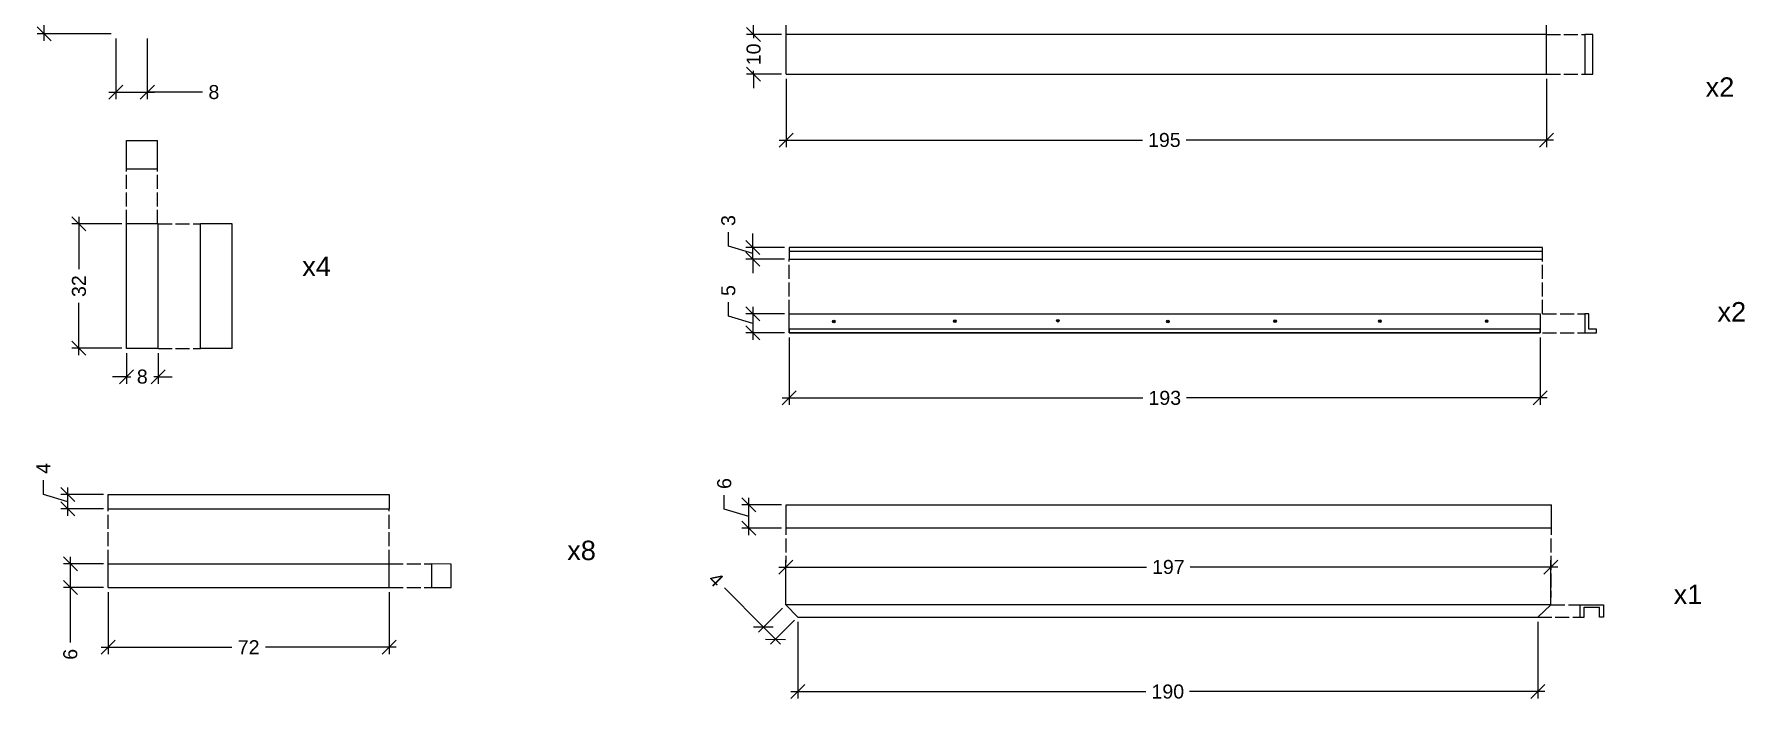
# Model space of a CAD drawing. Header units: millimetres. Extents: x -383 to 2872, y 639 to 2489.
# Drawn here: x 1045.1 to 1484.9, y 2001.4 to 2172.7 of the extents above; entities that cross this region are included whole.
import ezdxf

# ---------------------------------------------------------------- set-up
doc = ezdxf.new("R2010")
doc.units = ezdxf.units.MM
doc.linetypes.add('ACAD_ISO02W100', pattern=[15, 12, -3])
for name, color, linetype in [('Linee di proiezione', 3, 'Continuous'), ('quote', 4, 'Continuous'), ('struttura', 7, 'Continuous')]:
    doc.layers.add(name, color=color, linetype=linetype)
doc.styles.add('ARIAL', font='Arial.ttf')
doc.styles.get("Standard").update_dxf_attribs({"font": 'Arial.ttf'})
doc.dimstyles.new('TICK_36', dxfattribs={"dimtxt": 3.6, "dimasz": 3.6, "dimexe": 1.8, "dimexo": 1.2, "dimgap": 1.8, "dimtad": 0, "dimdec": 0, "dimzin": 0, "dimdsep": 46, "dimtxsty": 'ARIAL', "dimblk": 'OBLIQUE', "dimblk1": 'OBLIQUE', "dimblk2": 'OBLIQUE', "dimcen": 1.8, "dimdle": 1.8, "dimclrd": 256, "dimclre": 4, "dimclrt": 256, "dimadec": 0, "dimazin": 0, "dimtfac": 1, "dimtdec": 0, "dimtmove": 1, "dimatfit": 3, "dimldrblk": 'OBLIQUE', "dimfxl": 1, "dimtfillclr": 256, "dimtolj": 1, "dimtzin": 0, "dimarcsym": 1})

# ---------------------------------------------------------------- blocks, each defined once
blk = doc.blocks.new('_Oblique')
at = {"color": 0, "linetype": 'ByBlock', "lineweight": -2}
blk.add_line((-0.5, -0.5), (0.5, 0.5), dxfattribs=at)
blk = doc.blocks.new('*D209')
at = {"layer": 'Defpoints', "color": 0, "linetype": 'Continuous', "transparency": 16777216}
for p in [(1238.41, 2172.66), (1230.06, 2162.43), (1238.41, 2162.43)]:
    blk.add_point(p, dxfattribs=at)
at = {"layer": 'quote', "color": 4, "linetype": 'Continuous', "lineweight": -2, "transparency": 16777216}
for p, q in [((1237.21, 2172.66), (1228.26, 2172.66)), ((1237.21, 2162.43), (1228.26, 2162.43))]:
    blk.add_line(p, q, dxfattribs=at)
at = {"layer": 'quote', "linetype": 'Continuous', "lineweight": -2, "transparency": 16777216}
for p, q in [((1230.06, 2172.66), (1230.06, 2176.26)), ((1230.06, 2172.66), (1230.06, 2171.75)), ((1230.06, 2162.43), (1230.06, 2163.34)), ((1230.06, 2162.43), (1230.06, 2158.83))]:
    blk.add_line(p, q, dxfattribs=at)
at = {"layer": 'quote', "linetype": 'Continuous', "lineweight": -2, "transparency": 16777216, "xscale": 3.6, "yscale": 3.6, "zscale": 3.6}
for p, rotation in [((1230.06, 2172.66), 270), ((1230.06, 2162.43), 90)]:
    blk.add_blockref('_Oblique', p, dxfattribs=dict(at, rotation=rotation))
at = {"layer": 'quote', "linetype": 'Continuous', "transparency": 16777216, "insert": (1230.06, 2167.55), "char_height": 3.6, "attachment_point": 5, "rotation": 90, "style": 'ARIAL'}
blk.add_mtext('\\A1;10', dxfattribs=at)
blk = doc.blocks.new('*D211')
at = {"layer": 'Defpoints', "color": 0, "linetype": 'Continuous', "transparency": 16777216}
for p in [(1238.41, 2162.43), (1433.89, 2162.43), (1433.89, 2145.52)]:
    blk.add_point(p, dxfattribs=at)
at = {"layer": 'quote', "color": 4, "linetype": 'Continuous', "lineweight": -2, "transparency": 16777216}
for p, q in [((1238.41, 2161.23), (1238.41, 2143.72)), ((1433.89, 2161.23), (1433.89, 2143.72))]:
    blk.add_line(p, q, dxfattribs=at)
at = {"layer": 'quote', "linetype": 'Continuous', "lineweight": -2, "transparency": 16777216}
for p, q in [((1236.61, 2145.52), (1330.05, 2145.52)), ((1435.69, 2145.52), (1341.26, 2145.52))]:
    blk.add_line(p, q, dxfattribs=at)
at = {"layer": 'quote', "linetype": 'Continuous', "lineweight": -2, "transparency": 16777216, "xscale": 3.6, "yscale": 3.6, "zscale": 3.6, "rotation": 180}
blk.add_blockref('_Oblique', (1238.41, 2145.52), dxfattribs=at)
at = {"layer": 'quote', "linetype": 'Continuous', "lineweight": -2, "transparency": 16777216, "xscale": 3.6, "yscale": 3.6, "zscale": 3.6}
blk.add_blockref('_Oblique', (1433.89, 2145.52), dxfattribs=at)
at = {"layer": 'quote', "linetype": 'Continuous', "transparency": 16777216, "insert": (1335.65, 2145.52), "char_height": 3.6, "attachment_point": 5, "style": 'ARIAL'}
blk.add_mtext('\\A1;195', dxfattribs=at)
blk = doc.blocks.new('*D212')
at = {"layer": 'Defpoints', "color": 0, "linetype": 'Continuous', "transparency": 16777216}
for p in [(1239.21, 2095.96), (1432.3, 2095.96), (1432.3, 2079.23)]:
    blk.add_point(p, dxfattribs=at)
at = {"layer": 'quote', "color": 4, "linetype": 'Continuous', "lineweight": -2, "transparency": 16777216}
for p, q in [((1239.21, 2094.76), (1239.21, 2077.43)), ((1432.3, 2094.76), (1432.3, 2077.43))]:
    blk.add_line(p, q, dxfattribs=at)
at = {"layer": 'quote', "linetype": 'Continuous', "lineweight": -2, "transparency": 16777216}
for p, q in [((1237.41, 2079.23), (1330.15, 2079.23)), ((1434.1, 2079.23), (1341.36, 2079.23))]:
    blk.add_line(p, q, dxfattribs=at)
at = {"layer": 'quote', "linetype": 'Continuous', "lineweight": -2, "transparency": 16777216, "xscale": 3.6, "yscale": 3.6, "zscale": 3.6, "rotation": 180}
blk.add_blockref('_Oblique', (1239.21, 2079.23), dxfattribs=at)
at = {"layer": 'quote', "linetype": 'Continuous', "lineweight": -2, "transparency": 16777216, "xscale": 3.6, "yscale": 3.6, "zscale": 3.6}
blk.add_blockref('_Oblique', (1432.3, 2079.23), dxfattribs=at)
at = {"layer": 'quote', "linetype": 'Continuous', "transparency": 16777216, "insert": (1335.76, 2079.23), "char_height": 3.6, "attachment_point": 5, "style": 'ARIAL'}
blk.add_mtext('\\A1;193', dxfattribs=at)
blk = doc.blocks.new('*D213')
at = {"layer": 'Defpoints', "color": 0, "linetype": 'Continuous', "transparency": 16777216}
for p in [(1239.21, 2100.82), (1229.88, 2095.96), (1239.21, 2095.96)]:
    blk.add_point(p, dxfattribs=at)
at = {"layer": 'quote', "linetype": 'Continuous', "lineweight": -2, "transparency": 16777216}
for p, q in [((1223.56, 2100.29), (1223.56, 2103.89)), ((1229.88, 2102.62), (1229.88, 2094.16)), ((1229.88, 2098.39), (1223.56, 2100.29))]:
    blk.add_line(p, q, dxfattribs=at)
at = {"layer": 'quote', "color": 4, "linetype": 'Continuous', "lineweight": -2, "transparency": 16777216}
for p, q in [((1238.01, 2100.82), (1228.08, 2100.82)), ((1238.01, 2095.96), (1228.08, 2095.96))]:
    blk.add_line(p, q, dxfattribs=at)
at = {"layer": 'quote', "linetype": 'Continuous', "lineweight": -2, "transparency": 16777216, "xscale": 3.6, "yscale": 3.6, "zscale": 3.6}
for p, rotation in [((1229.88, 2100.82), 90), ((1229.88, 2095.96), 270)]:
    blk.add_blockref('_Oblique', p, dxfattribs=dict(at, rotation=rotation))
at = {"layer": 'quote', "linetype": 'Continuous', "transparency": 16777216, "insert": (1223.56, 2106.84), "char_height": 3.6, "attachment_point": 5, "rotation": 90, "style": 'ARIAL'}
blk.add_mtext('\\A1;5', dxfattribs=at)
blk = doc.blocks.new('*D216')
at = {"layer": 'Defpoints', "color": 0, "linetype": 'Continuous', "transparency": 16777216}
for p in [(1064.09, 2030.5), (1136.37, 2030.5), (1136.37, 2015.15)]:
    blk.add_point(p, dxfattribs=at)
at = {"layer": 'quote', "color": 4, "linetype": 'Continuous', "lineweight": -2, "transparency": 16777216}
for p, q in [((1064.09, 2029.3), (1064.09, 2013.35)), ((1136.37, 2029.3), (1136.37, 2013.35))]:
    blk.add_line(p, q, dxfattribs=at)
at = {"layer": 'quote', "linetype": 'Continuous', "lineweight": -2, "transparency": 16777216}
for p, q in [((1062.29, 2015.15), (1095.88, 2015.15)), ((1138.17, 2015.15), (1104.58, 2015.15))]:
    blk.add_line(p, q, dxfattribs=at)
at = {"layer": 'quote', "linetype": 'Continuous', "lineweight": -2, "transparency": 16777216, "xscale": 3.6, "yscale": 3.6, "zscale": 3.6, "rotation": 180}
blk.add_blockref('_Oblique', (1064.09, 2015.15), dxfattribs=at)
at = {"layer": 'quote', "linetype": 'Continuous', "lineweight": -2, "transparency": 16777216, "xscale": 3.6, "yscale": 3.6, "zscale": 3.6}
blk.add_blockref('_Oblique', (1136.37, 2015.15), dxfattribs=at)
at = {"layer": 'quote', "linetype": 'Continuous', "transparency": 16777216, "insert": (1100.23, 2015.15), "char_height": 3.6, "attachment_point": 5, "style": 'ARIAL'}
blk.add_mtext('\\A1;72', dxfattribs=at)
blk = doc.blocks.new('*D218')
at = {"layer": 'Defpoints', "color": 0, "linetype": 'Continuous', "transparency": 16777216}
for p in [(1056.61, 2123.95), (1068.82, 2123.95), (1068.82, 2092)]:
    blk.add_point(p, dxfattribs=at)
at = {"layer": 'quote', "linetype": 'Continuous', "lineweight": -2, "transparency": 16777216}
for p, q in [((1056.61, 2125.75), (1056.61, 2112.3)), ((1056.61, 2090.2), (1056.61, 2103.65))]:
    blk.add_line(p, q, dxfattribs=at)
at = {"layer": 'quote', "color": 4, "linetype": 'Continuous', "lineweight": -2, "transparency": 16777216}
for p, q in [((1067.62, 2123.95), (1054.81, 2123.95)), ((1067.62, 2092), (1054.81, 2092))]:
    blk.add_line(p, q, dxfattribs=at)
at = {"layer": 'quote', "linetype": 'Continuous', "lineweight": -2, "transparency": 16777216, "xscale": 3.6, "yscale": 3.6, "zscale": 3.6}
for p, rotation in [((1056.61, 2123.95), 90), ((1056.61, 2092), 270)]:
    blk.add_blockref('_Oblique', p, dxfattribs=dict(at, rotation=rotation))
at = {"layer": 'quote', "linetype": 'Continuous', "transparency": 16777216, "insert": (1056.61, 2107.97), "char_height": 3.6, "attachment_point": 5, "rotation": 90, "style": 'ARIAL'}
blk.add_mtext('\\A1;32', dxfattribs=at)
blk = doc.blocks.new('*D219')
at = {"layer": 'Defpoints', "color": 0, "linetype": 'Continuous', "transparency": 16777216}
for p in [(1047.67, 2267.8), (1066.07, 2267.8), (1066.07, 2172.8)]:
    blk.add_point(p, dxfattribs=at)
at = {"layer": 'quote', "linetype": 'Continuous', "lineweight": -2, "transparency": 16777216}
for p, q in [((1047.67, 2269.6), (1047.67, 2224.66)), ((1047.67, 2171), (1047.67, 2215.95))]:
    blk.add_line(p, q, dxfattribs=at)
at = {"layer": 'quote', "color": 4, "linetype": 'Continuous', "lineweight": -2, "transparency": 16777216}
for p, q in [((1064.87, 2267.8), (1045.87, 2267.8)), ((1064.87, 2172.8), (1045.87, 2172.8))]:
    blk.add_line(p, q, dxfattribs=at)
at = {"layer": 'quote', "linetype": 'Continuous', "lineweight": -2, "transparency": 16777216, "xscale": 3.6, "yscale": 3.6, "zscale": 3.6}
for p, rotation in [((1047.67, 2267.8), 90), ((1047.67, 2172.8), 270)]:
    blk.add_blockref('_Oblique', p, dxfattribs=dict(at, rotation=rotation))
at = {"layer": 'quote', "linetype": 'Continuous', "transparency": 16777216, "insert": (1047.67, 2220.3), "char_height": 3.6, "attachment_point": 5, "rotation": 90, "style": 'ARIAL'}
blk.add_mtext('\\A1;95', dxfattribs=at)
blk = doc.blocks.new('*D221')
at = {"layer": 'Defpoints', "color": 0, "linetype": 'Continuous', "transparency": 16777216}
for p in [(1054.39, 2036.62), (1064.09, 2036.62), (1064.09, 2030.5)]:
    blk.add_point(p, dxfattribs=at)
at = {"layer": 'quote', "color": 4, "linetype": 'Continuous', "lineweight": -2, "transparency": 16777216}
for p, q in [((1062.89, 2036.62), (1052.59, 2036.62)), ((1062.89, 2030.5), (1052.59, 2030.5))]:
    blk.add_line(p, q, dxfattribs=at)
at = {"layer": 'quote', "linetype": 'Continuous', "lineweight": -2, "transparency": 16777216}
for p, q in [((1054.39, 2028.7), (1054.39, 2038.42)), ((1054.39, 2016.33), (1054.39, 2030.5))]:
    blk.add_line(p, q, dxfattribs=at)
at = {"layer": 'quote', "linetype": 'Continuous', "lineweight": -2, "transparency": 16777216, "xscale": 3.6, "yscale": 3.6, "zscale": 3.6}
for p, rotation in [((1054.39, 2036.62), 90), ((1054.39, 2030.5), 270)]:
    blk.add_blockref('_Oblique', p, dxfattribs=dict(at, rotation=rotation))
at = {"layer": 'quote', "linetype": 'Continuous', "transparency": 16777216, "insert": (1054.39, 2013.32), "char_height": 3.6, "attachment_point": 5, "rotation": 90, "style": 'ARIAL'}
blk.add_mtext('\\A1;6', dxfattribs=at)
blk = doc.blocks.new('*D222')
at = {"layer": 'Defpoints', "color": 0, "linetype": 'Continuous', "transparency": 16777216}
for p in [(1066.07, 2172.8), (1074.18, 2172.8), (1074.18, 2157.84)]:
    blk.add_point(p, dxfattribs=at)
at = {"layer": 'quote', "color": 4, "linetype": 'Continuous', "lineweight": -2, "transparency": 16777216}
for p, q in [((1066.07, 2171.6), (1066.07, 2156.04)), ((1074.18, 2171.6), (1074.18, 2156.04))]:
    blk.add_line(p, q, dxfattribs=at)
at = {"layer": 'quote', "linetype": 'Continuous', "lineweight": -2, "transparency": 16777216}
for p, q in [((1064.27, 2157.84), (1075.98, 2157.84)), ((1088.34, 2157.84), (1074.18, 2157.84))]:
    blk.add_line(p, q, dxfattribs=at)
at = {"layer": 'quote', "linetype": 'Continuous', "lineweight": -2, "transparency": 16777216, "xscale": 3.6, "yscale": 3.6, "zscale": 3.6, "rotation": 180}
blk.add_blockref('_Oblique', (1066.07, 2157.84), dxfattribs=at)
at = {"layer": 'quote', "linetype": 'Continuous', "lineweight": -2, "transparency": 16777216, "xscale": 3.6, "yscale": 3.6, "zscale": 3.6}
blk.add_blockref('_Oblique', (1074.18, 2157.84), dxfattribs=at)
at = {"layer": 'quote', "linetype": 'Continuous', "transparency": 16777216, "insert": (1091.29, 2157.84), "char_height": 3.6, "attachment_point": 5, "style": 'ARIAL'}
blk.add_mtext('\\A1;8', dxfattribs=at)
blk = doc.blocks.new('*D223')
at = {"layer": 'Defpoints', "color": 0, "linetype": 'Continuous', "transparency": 16777216}
for p in [(1241.43, 2022.9), (1431.64, 2022.9), (1431.64, 2003.74)]:
    blk.add_point(p, dxfattribs=at)
at = {"layer": 'quote', "color": 4, "linetype": 'Continuous', "lineweight": -2, "transparency": 16777216}
for p, q in [((1241.43, 2021.7), (1241.43, 2001.94)), ((1431.64, 2021.7), (1431.64, 2001.94))]:
    blk.add_line(p, q, dxfattribs=at)
at = {"layer": 'quote', "linetype": 'Continuous', "lineweight": -2, "transparency": 16777216}
for p, q in [((1239.63, 2003.74), (1330.93, 2003.74)), ((1433.44, 2003.74), (1342.14, 2003.74))]:
    blk.add_line(p, q, dxfattribs=at)
at = {"layer": 'quote', "linetype": 'Continuous', "lineweight": -2, "transparency": 16777216, "xscale": 3.6, "yscale": 3.6, "zscale": 3.6}
for p, rotation in [((1241.43, 2003.74), 179.9997413358188), ((1431.64, 2003.74), 359.9997413358188)]:
    blk.add_blockref('_Oblique', p, dxfattribs=dict(at, rotation=rotation))
at = {"layer": 'quote', "linetype": 'Continuous', "transparency": 16777216, "insert": (1336.54, 2003.74), "char_height": 3.6, "attachment_point": 5, "rotation": 359.9997, "style": 'ARIAL'}
blk.add_mtext('\\A1;190', dxfattribs=at)
blk = doc.blocks.new('*D224')
at = {"layer": 'Defpoints', "color": 0, "linetype": 'Continuous', "transparency": 16777216}
for p in [(1435.04, 2035.76), (1238.32, 2026.03), (1435.04, 2026.03)]:
    blk.add_point(p, dxfattribs=at)
at = {"layer": 'quote', "color": 4, "linetype": 'Continuous', "lineweight": -2, "transparency": 16777216}
for p, q in [((1238.32, 2027.23), (1238.32, 2037.56)), ((1435.04, 2027.23), (1435.04, 2037.56))]:
    blk.add_line(p, q, dxfattribs=at)
at = {"layer": 'quote', "linetype": 'Continuous', "lineweight": -2, "transparency": 16777216}
for p, q in [((1236.52, 2035.76), (1331.08, 2035.76)), ((1436.84, 2035.76), (1342.29, 2035.76))]:
    blk.add_line(p, q, dxfattribs=at)
at = {"layer": 'quote', "linetype": 'Continuous', "lineweight": -2, "transparency": 16777216, "xscale": 3.6, "yscale": 3.6, "zscale": 3.6}
for p, rotation in [((1238.32, 2035.76), 180.0008193337405), ((1435.04, 2035.76), 0.0008193337405076655)]:
    blk.add_blockref('_Oblique', p, dxfattribs=dict(at, rotation=rotation))
at = {"layer": 'quote', "linetype": 'Continuous', "transparency": 16777216, "insert": (1336.68, 2035.76), "char_height": 3.6, "attachment_point": 5, "rotation": 0.0008, "style": 'ARIAL'}
blk.add_mtext('\\A1;197', dxfattribs=at)
blk = doc.blocks.new('*D200')
at = {"layer": 'Defpoints', "color": 0, "linetype": 'Continuous', "transparency": 16777216}
for p in [(1238.32, 2026.03), (1241.43, 2022.9), (1235.67, 2017.18)]:
    blk.add_point(p, dxfattribs=at)
at = {"layer": 'quote', "linetype": 'Continuous', "lineweight": -2, "transparency": 16777216}
for p, q in [((1222.56, 2030.39), (1232.56, 2020.31)), ((1231.3, 2021.59), (1236.94, 2015.91))]:
    blk.add_line(p, q, dxfattribs=at)
at = {"layer": 'quote', "color": 4, "linetype": 'Continuous', "lineweight": -2, "transparency": 16777216}
for p, q in [((1237.47, 2025.19), (1231.29, 2019.04)), ((1240.58, 2022.06), (1234.39, 2015.92))]:
    blk.add_line(p, q, dxfattribs=at)
at = {"layer": 'quote', "linetype": 'Continuous', "lineweight": -2, "transparency": 16777216, "xscale": 3.6, "yscale": 3.6, "zscale": 3.6}
for p, rotation in [((1232.56, 2020.31), 134.7991361511293), ((1235.67, 2017.18), 314.7991361511293)]:
    blk.add_blockref('_Oblique', p, dxfattribs=dict(at, rotation=rotation))
at = {"layer": 'quote', "linetype": 'Continuous', "transparency": 16777216, "insert": (1220.41, 2032.55), "char_height": 3.6, "attachment_point": 5, "rotation": 314.7991, "style": 'ARIAL'}
blk.add_mtext('\\A1;4', dxfattribs=at)
blk = doc.blocks.new('*D225')
at = {"layer": 'Defpoints', "color": 0, "linetype": 'Continuous', "transparency": 16777216}
for p in [(1068.82, 2091.95), (1076.94, 2091.95), (1076.94, 2084.69)]:
    blk.add_point(p, dxfattribs=at)
at = {"layer": 'quote', "color": 4, "linetype": 'Continuous', "lineweight": -2, "transparency": 16777216}
for p, q in [((1068.82, 2090.75), (1068.82, 2082.89)), ((1076.94, 2090.75), (1076.94, 2082.89))]:
    blk.add_line(p, q, dxfattribs=at)
at = {"layer": 'quote', "linetype": 'Continuous', "lineweight": -2, "transparency": 16777216}
for p, q in [((1068.82, 2084.69), (1065.22, 2084.69)), ((1068.82, 2084.69), (1069.93, 2084.69)), ((1076.94, 2084.69), (1075.83, 2084.69)), ((1076.94, 2084.69), (1080.54, 2084.69))]:
    blk.add_line(p, q, dxfattribs=at)
at = {"layer": 'quote', "linetype": 'Continuous', "lineweight": -2, "transparency": 16777216, "xscale": 3.6, "yscale": 3.6, "zscale": 3.6}
blk.add_blockref('_Oblique', (1068.82, 2084.69), dxfattribs=at)
at = {"layer": 'quote', "linetype": 'Continuous', "lineweight": -2, "transparency": 16777216, "xscale": 3.6, "yscale": 3.6, "zscale": 3.6, "rotation": 180}
blk.add_blockref('_Oblique', (1076.94, 2084.69), dxfattribs=at)
at = {"layer": 'quote', "linetype": 'Continuous', "transparency": 16777216, "insert": (1072.88, 2084.69), "char_height": 3.6, "attachment_point": 5, "style": 'ARIAL'}
blk.add_mtext('\\A1;8', dxfattribs=at)
blk = doc.blocks.new('*D226')
at = {"layer": 'Defpoints', "color": 0, "linetype": 'Continuous', "transparency": 16777216}
for p in [(1053.76, 2054.44), (1064.09, 2054.44), (1064.09, 2050.69)]:
    blk.add_point(p, dxfattribs=at)
at = {"layer": 'quote', "linetype": 'Continuous', "lineweight": -2, "transparency": 16777216}
for p, q in [((1047.46, 2054.45), (1047.46, 2058.05)), ((1053.76, 2052.56), (1047.46, 2054.45)), ((1053.76, 2048.89), (1053.76, 2056.24))]:
    blk.add_line(p, q, dxfattribs=at)
at = {"layer": 'quote', "color": 4, "linetype": 'Continuous', "lineweight": -2, "transparency": 16777216}
for p, q in [((1062.89, 2054.44), (1051.96, 2054.44)), ((1062.89, 2050.69), (1051.96, 2050.69))]:
    blk.add_line(p, q, dxfattribs=at)
at = {"layer": 'quote', "linetype": 'Continuous', "lineweight": -2, "transparency": 16777216, "xscale": 3.6, "yscale": 3.6, "zscale": 3.6}
for p, rotation in [((1053.76, 2054.44), 90), ((1053.76, 2050.69), 270)]:
    blk.add_blockref('_Oblique', p, dxfattribs=dict(at, rotation=rotation))
at = {"layer": 'quote', "linetype": 'Continuous', "transparency": 16777216, "insert": (1047.46, 2061.11), "char_height": 3.6, "attachment_point": 5, "rotation": 90, "style": 'ARIAL'}
blk.add_mtext('\\A1;4', dxfattribs=at)
blk = doc.blocks.new('*D294')
at = {"layer": 'Defpoints', "color": 0, "linetype": 'Continuous', "transparency": 16777216}
for p in [(1229.88, 2117.88), (1239.21, 2117.88), (1239.21, 2114.88)]:
    blk.add_point(p, dxfattribs=at)
at = {"layer": 'quote', "linetype": 'Continuous', "lineweight": -2, "transparency": 16777216}
for p, q in [((1223.56, 2118.28), (1223.56, 2121.88)), ((1229.88, 2117.88), (1229.88, 2121.48)), ((1229.88, 2116.38), (1223.56, 2118.28)), ((1229.88, 2114.88), (1229.88, 2117.88)), ((1229.88, 2114.88), (1229.88, 2117.88)), ((1229.88, 2114.88), (1229.88, 2111.28))]:
    blk.add_line(p, q, dxfattribs=at)
at = {"layer": 'quote', "color": 4, "linetype": 'Continuous', "lineweight": -2, "transparency": 16777216}
for p, q in [((1238.01, 2117.88), (1228.08, 2117.88)), ((1238.01, 2114.88), (1228.08, 2114.88))]:
    blk.add_line(p, q, dxfattribs=at)
at = {"layer": 'quote', "linetype": 'Continuous', "lineweight": -2, "transparency": 16777216, "xscale": 3.6, "yscale": 3.6, "zscale": 3.6}
for p, rotation in [((1229.88, 2117.88), 270), ((1229.88, 2114.88), 90)]:
    blk.add_blockref('_Oblique', p, dxfattribs=dict(at, rotation=rotation))
at = {"layer": 'quote', "linetype": 'Continuous', "transparency": 16777216, "insert": (1223.56, 2124.83), "char_height": 3.6, "attachment_point": 5, "rotation": 90, "style": 'ARIAL'}
blk.add_mtext('\\A1;3', dxfattribs=at)
blk = doc.blocks.new('*D299')
at = {"layer": 'Defpoints', "color": 0, "linetype": 'Continuous', "transparency": 16777216}
for p in [(1228.84, 2051.73), (1238.45, 2051.73), (1238.45, 2045.73)]:
    blk.add_point(p, dxfattribs=at)
at = {"layer": 'quote', "linetype": 'Continuous', "lineweight": -2, "transparency": 16777216}
for p, q in [((1222.52, 2050.62), (1222.52, 2054.22)), ((1228.84, 2048.73), (1222.52, 2050.62)), ((1228.84, 2043.93), (1228.84, 2053.53))]:
    blk.add_line(p, q, dxfattribs=at)
at = {"layer": 'quote', "color": 4, "linetype": 'Continuous', "lineweight": -2, "transparency": 16777216}
for p, q in [((1237.25, 2051.73), (1227.04, 2051.73)), ((1237.25, 2045.73), (1227.04, 2045.73))]:
    blk.add_line(p, q, dxfattribs=at)
at = {"layer": 'quote', "linetype": 'Continuous', "lineweight": -2, "transparency": 16777216, "xscale": 3.6, "yscale": 3.6, "zscale": 3.6}
for p, rotation in [((1228.84, 2051.73), 90), ((1228.84, 2045.73), 270)]:
    blk.add_blockref('_Oblique', p, dxfattribs=dict(at, rotation=rotation))
at = {"layer": 'quote', "linetype": 'Continuous', "transparency": 16777216, "insert": (1222.52, 2057.23), "char_height": 3.6, "attachment_point": 5, "rotation": 90, "style": 'ARIAL'}
blk.add_mtext('\\A1;6', dxfattribs=at)

msp = doc.modelspace()

# ---------------------------------------------------------------- linework, layer by layer
for p, q in [((1433.89, 2172.66), (1238.41, 2172.66)), ((1433.89, 2162.43), (1433.89, 2172.66)), ((1433.89, 2172.66), (1433.89, 2172.66)), ((1443.8, 2172.66), (1443.8, 2162.43)), ((1445.8, 2172.66), (1443.8, 2172.66)), ((1445.8, 2162.43), (1445.8, 2172.66)), ((1443.8, 2162.43), (1445.8, 2162.43)), ((1068.82, 2144.42), (1068.82, 2145.42)), ((1068.82, 2145.42), (1076.82, 2145.42)), ((1076.82, 2138.02), (1076.82, 2145.42)), ((1076.94, 2124), (1068.82, 2123.95)), ((1095.97, 2124), (1087.85, 2123.95)), ((1432.89, 2117.88), (1239.21, 2117.88)), ((1239.21, 2117.88), (1239.21, 2114.88)), ((1432.89, 2116.88), (1239.21, 2116.88)), ((1432.89, 2114.88), (1432.89, 2117.88)), ((1239.21, 2114.88), (1432.89, 2114.88)), ((1443.8, 2100.82), (1443.8, 2095.96)), ((1444.8, 2100.82), (1443.8, 2100.82)), ((1444.8, 2096.93), (1444.8, 2100.82)), ((1443.8, 2095.96), (1446.8, 2095.96)), ((1446.8, 2096.93), (1444.8, 2096.93)), ((1446.8, 2095.96), (1446.8, 2096.93)), ((1068.82, 2091.95), (1068.82, 2092)), ((1076.94, 2091.95), (1068.82, 2091.95)), ((1095.97, 2091.95), (1087.85, 2091.95)), ((1064.09, 2050.69), (1064.09, 2054.44)), ((1064.09, 2054.44), (1136.37, 2054.44)), ((1136.37, 2054.44), (1136.37, 2050.69)), ((1238.45, 2045.73), (1238.45, 2051.73)), ((1238.45, 2051.73), (1435.16, 2051.73)), ((1435.16, 2045.73), (1435.16, 2051.73)), ((1435.16, 2045.73), (1238.45, 2045.73)), ((1064.09, 2030.5), (1064.09, 2036.62)), ((1136.37, 2030.5), (1136.37, 2036.62)), ((1147.28, 2036.62), (1147.28, 2030.5)), ((1152.28, 2036.5), (1147.28, 2036.62)), ((1152.28, 2030.5), (1152.28, 2036.5)), ((1147.28, 2030.5), (1152.28, 2030.5)), ((1435.04, 2026.03), (1238.32, 2026.03)), ((1442.55, 2022.9), (1442.55, 2026.03)), ((1442.55, 2026.03), (1448.55, 2026.03)), ((1443.55, 2022.9), (1443.55, 2025.48)), ((1443.55, 2025.48), (1447.55, 2025.48)), ((1447.55, 2022.9), (1447.55, 2025.48)), ((1448.55, 2026.03), (1448.55, 2022.9)), ((1442.55, 2022.9), (1443.55, 2022.9)), ((1448.55, 2022.9), (1447.55, 2022.9))]:
    msp.add_line(p, q)
at = {"layer": 'Linee di proiezione', "color": 4, "linetype": 'ACAD_ISO02W100', "ltscale": 0.3}
for p, q in [((1238.41, 2172.66), (1238.41, 2186.73)), ((1433.89, 2172.66), (1433.89, 2186.73)), ((1433.89, 2172.66), (1443.8, 2172.66)), ((1433.89, 2162.43), (1443.8, 2162.43)), ((1068.82, 2123.95), (1068.82, 2138.02)), ((1076.82, 2123.95), (1076.82, 2138.02)), ((1076.94, 2124), (1087.85, 2124)), ((1239.21, 2100.82), (1239.21, 2114.88)), ((1432.89, 2100.82), (1432.89, 2114.88)), ((1432.89, 2100.82), (1443.8, 2100.82)), ((1432.89, 2095.96), (1443.8, 2095.96)), ((1076.94, 2091.95), (1087.85, 2091.95)), ((1064.09, 2036.62), (1064.09, 2050.69)), ((1136.37, 2036.62), (1136.37, 2050.69)), ((1238.32, 2026.03), (1238.45, 2045.73)), ((1435.04, 2026.03), (1435.16, 2045.73)), ((1136.37, 2036.62), (1147.28, 2036.62)), ((1136.37, 2030.5), (1147.28, 2030.5)), ((1435.04, 2026.03), (1442.55, 2026.03)), ((1431.64, 2022.9), (1442.55, 2022.9))]:
    msp.add_line(p, q, dxfattribs=at)
at = {"layer": 'struttura'}
for p, q in [((1238.41, 2162.43), (1238.41, 2172.66)), ((1238.41, 2162.43), (1433.89, 2162.43)), ((1068.82, 2138.02), (1068.82, 2144.42)), ((1076.82, 2138.02), (1068.82, 2138.02)), ((1068.82, 2092), (1068.82, 2123.95)), ((1076.94, 2091.95), (1076.94, 2124)), ((1087.85, 2092), (1087.85, 2123.95)), ((1095.97, 2091.95), (1095.97, 2124)), ((1250.53, 2098.94), (1250.57, 2098.99)), ((1250.62, 2098.87), (1250.53, 2098.94)), ((1250.55, 2098.79), (1250.62, 2098.87)), ((1250.6, 2098.75), (1250.55, 2098.79)), ((1250.57, 2098.99), (1250.66, 2098.91)), ((1250.66, 2098.82), (1250.6, 2098.75)), ((1250.66, 2098.91), (1250.72, 2098.99)), ((1250.73, 2098.77), (1250.66, 2098.82)), ((1250.77, 2098.95), (1250.71, 2098.87)), ((1250.71, 2098.87), (1250.77, 2098.81)), ((1250.72, 2098.99), (1250.77, 2098.95)), ((1250.77, 2098.81), (1250.73, 2098.77)), ((1281.63, 2099.02), (1281.67, 2099.07)), ((1281.72, 2098.95), (1281.63, 2099.02)), ((1281.65, 2098.87), (1281.72, 2098.95)), ((1281.7, 2098.83), (1281.65, 2098.87)), ((1281.67, 2099.07), (1281.76, 2099)), ((1281.76, 2098.91), (1281.7, 2098.83)), ((1281.76, 2099), (1281.82, 2099.08)), ((1281.83, 2098.85), (1281.76, 2098.91)), ((1281.87, 2099.03), (1281.81, 2098.96)), ((1281.81, 2098.96), (1281.87, 2098.9)), ((1281.82, 2099.08), (1281.87, 2099.03)), ((1281.87, 2098.9), (1281.83, 2098.85)), ((1308.14, 2099.13), (1308.18, 2099.18)), ((1308.23, 2099.06), (1308.14, 2099.13)), ((1308.16, 2098.98), (1308.23, 2099.06)), ((1308.21, 2098.94), (1308.16, 2098.98)), ((1308.18, 2099.18), (1308.27, 2099.1)), ((1308.28, 2099.01), (1308.21, 2098.94)), ((1308.27, 2099.1), (1308.34, 2099.18)), ((1308.34, 2098.96), (1308.28, 2099.01)), ((1308.38, 2099.14), (1308.32, 2099.06)), ((1308.32, 2099.06), (1308.39, 2099)), ((1308.34, 2099.18), (1308.38, 2099.14)), ((1308.39, 2099), (1308.34, 2098.96)), ((1336.46, 2098.92), (1336.5, 2098.97)), ((1336.55, 2098.85), (1336.46, 2098.92)), ((1336.48, 2098.77), (1336.55, 2098.85)), ((1336.53, 2098.73), (1336.48, 2098.77)), ((1336.5, 2098.97), (1336.59, 2098.9)), ((1336.59, 2098.81), (1336.53, 2098.73)), ((1336.59, 2098.9), (1336.66, 2098.97)), ((1336.66, 2098.75), (1336.59, 2098.81)), ((1336.7, 2098.93), (1336.64, 2098.86)), ((1336.64, 2098.86), (1336.7, 2098.8)), ((1336.66, 2098.97), (1336.7, 2098.93)), ((1336.7, 2098.8), (1336.66, 2098.75)), ((1364.03, 2099.03), (1364.07, 2099.08)), ((1364.11, 2098.96), (1364.03, 2099.03)), ((1364.05, 2098.88), (1364.11, 2098.96)), ((1364.1, 2098.84), (1364.05, 2098.88)), ((1364.07, 2099.08), (1364.16, 2099.01)), ((1364.16, 2098.92), (1364.1, 2098.84)), ((1364.16, 2099.01), (1364.22, 2099.08)), ((1364.23, 2098.86), (1364.16, 2098.92)), ((1364.27, 2099.04), (1364.2, 2098.96)), ((1364.2, 2098.96), (1364.27, 2098.91)), ((1364.22, 2099.08), (1364.27, 2099.04)), ((1364.27, 2098.91), (1364.23, 2098.86)), ((1390.97, 2099.04), (1391.01, 2099.08)), ((1391.05, 2098.96), (1390.97, 2099.04)), ((1390.99, 2098.88), (1391.05, 2098.96)), ((1391.04, 2098.84), (1390.99, 2098.88)), ((1391.01, 2099.08), (1391.09, 2099.01)), ((1391.1, 2098.92), (1391.04, 2098.84)), ((1391.09, 2099.01), (1391.16, 2099.09)), ((1391.17, 2098.86), (1391.1, 2098.92)), ((1391.21, 2099.04), (1391.14, 2098.97)), ((1391.14, 2098.97), (1391.21, 2098.91)), ((1391.16, 2099.09), (1391.21, 2099.04)), ((1391.21, 2098.91), (1391.17, 2098.86)), ((1418.4, 2099.04), (1418.44, 2099.08)), ((1418.49, 2098.96), (1418.4, 2099.04)), ((1418.42, 2098.88), (1418.49, 2098.96)), ((1418.47, 2098.84), (1418.42, 2098.88)), ((1418.44, 2099.08), (1418.53, 2099.01)), ((1418.54, 2098.92), (1418.47, 2098.84)), ((1418.53, 2099.01), (1418.6, 2099.09)), ((1418.6, 2098.86), (1418.54, 2098.92)), ((1418.64, 2099.04), (1418.58, 2098.97)), ((1418.58, 2098.97), (1418.64, 2098.91)), ((1418.6, 2099.09), (1418.64, 2099.04)), ((1418.64, 2098.91), (1418.6, 2098.86)), ((1064.09, 2050.69), (1136.37, 2050.69)), ((1064.09, 2036.62), (1068.48, 2036.62)), ((1068.48, 2036.62), (1077.87, 2036.62)), ((1077.87, 2036.62), (1136.37, 2036.62)), ((1064.09, 2030.5), (1068.48, 2030.5)), ((1068.48, 2030.5), (1077.87, 2030.5)), ((1077.87, 2030.5), (1136.37, 2030.5)), ((1238.32, 2026.03), (1241.43, 2022.9)), ((1431.64, 2022.9), (1435.04, 2026.03)), ((1241.43, 2022.9), (1431.64, 2022.9))]:
    msp.add_line(p, q, dxfattribs=at)
for points in [[(1239.21, 2100.82), (1432.3, 2100.82), (1432.3, 2095.96), (1239.21, 2095.96)], [(1239.21, 2095.96), (1432.3, 2095.96), (1432.3, 2096.93), (1239.21, 2096.93)]]:
    msp.add_lwpolyline(points, close=True, dxfattribs=at)
for centre in [(1250.65, 2098.9), (1281.75, 2098.98), (1308.27, 2099.09), (1336.58, 2098.88), (1364.15, 2098.99), (1391.09, 2098.99), (1418.52, 2098.99)]:
    msp.add_circle(centre, 0.341, dxfattribs=at)

# ---------------------------------------------------------------- texts
at = {"layer": 'quote', "color": 4, "char_height": 5, "attachment_point": 1}
for s, insert in [('{\\C256;x2}', (1474.81, 2161.64)), ('{\\C256;x4}', (1114.01, 2115.56)), ('{\\C256;x2}', (1477.86, 2103.87)), ('{\\C256;x8}', (1182.13, 2042.54)), ('{\\C256;x1}', (1466.6, 2031.23))]:
    msp.add_mtext_dynamic_manual_height_columns(s, width=16.6054, gutter_width=1, heights=[0], dxfattribs=dict(at, insert=insert))

# ---------------------------------------------------------------- dimensions: what is measured, and where the dimension line sits
at = {"layer": 'quote', "linetype": 'Continuous'}
for base, p1, p2, picture, middle in [((1047.67, 2267.8), (1066.07, 2172.8), (1066.07, 2267.8), '*D219', (1047.67, 2220.3)), ((1230.06, 2162.43), (1238.41, 2172.66), (1238.41, 2162.43), '*D209', (1230.06, 2167.55)), ((1056.61, 2123.95), (1068.82, 2092), (1068.82, 2123.95), '*D218', (1056.61, 2107.97)), ((1229.88, 2117.88), (1239.21, 2114.88), (1239.21, 2117.88), '*D294', (1223.56, 2123.68)), ((1229.88, 2095.96), (1239.21, 2100.82), (1239.21, 2095.96), '*D213', (1223.56, 2105.69)), ((1053.76, 2054.44), (1064.09, 2050.69), (1064.09, 2054.44), '*D226', (1047.46, 2059.85)), ((1228.84, 2051.73), (1238.45, 2045.73), (1238.45, 2051.73), '*D299', (1222.52, 2056.02))]:
    dim = msp.add_linear_dim(base=base, p1=p1, p2=p2, angle=90, dimstyle='TICK_36', dxfattribs=at)
    dim.commit()
    dim.dimension.update_dxf_attribs({"geometry": picture, "text_midpoint": middle})
for base, p1, p2, picture, middle in [((1074.18, 2157.84), (1066.07, 2172.8), (1074.18, 2172.8), '*D222', (1091.29, 2157.84)), ((1433.89, 2145.52), (1238.41, 2162.43), (1433.89, 2162.43), '*D211', (1335.65, 2145.52))]:
    dim = msp.add_linear_dim(base=base, p1=p1, p2=p2, dimstyle='TICK_36', dxfattribs=at)
    dim.commit()
    dim.dimension.update_dxf_attribs({"geometry": picture, "text_midpoint": middle, "dimtype": 160})
for base, p1, p2, picture, middle in [((1432.3, 2079.23), (1239.21, 2095.96), (1432.3, 2095.96), '*D212', (1335.76, 2079.23)), ((1076.94, 2084.69), (1068.82, 2091.95), (1076.94, 2091.95), '*D225', (1072.88, 2084.69)), ((1136.37, 2015.15), (1064.09, 2030.5), (1136.37, 2030.5), '*D216', (1100.23, 2015.15))]:
    dim = msp.add_linear_dim(base=base, p1=p1, p2=p2, dimstyle='TICK_36', dxfattribs=at)
    dim.commit()
    dim.dimension.update_dxf_attribs({"geometry": picture, "text_midpoint": middle})
for base, p1, p2, angle, picture, middle, dimtype in [((1054.39, 2036.62), (1064.09, 2030.5), (1064.09, 2036.62), 90, '*D221', (1053.76, 2013.32), 160), ((1235.67, 2017.18), (1238.32, 2026.03), (1241.43, 2022.9), 314.7991, '*D200', (1220.09, 2032.24), 161)]:
    dim = msp.add_linear_dim(base=base, p1=p1, p2=p2, angle=angle, dimstyle='TICK_36', dxfattribs=at)
    dim.commit()
    dim.dimension.update_dxf_attribs({"geometry": picture, "text_midpoint": middle, "dimtype": dimtype})
for p1, p2, distance, picture, middle in [((1238.32, 2026.03), (1435.04, 2026.03), 9.73, '*D224', (1336.68, 2035.76)), ((1241.43, 2022.9), (1431.64, 2022.9), -19.16, '*D223', (1336.54, 2003.74))]:
    dim = msp.add_aligned_dim(p1=p1, p2=p2, distance=distance, dimstyle='TICK_36', dxfattribs=at)
    dim.commit()
    dim.dimension.update_dxf_attribs({"geometry": picture, "text_midpoint": middle})

doc.saveas('drawing.dxf')
